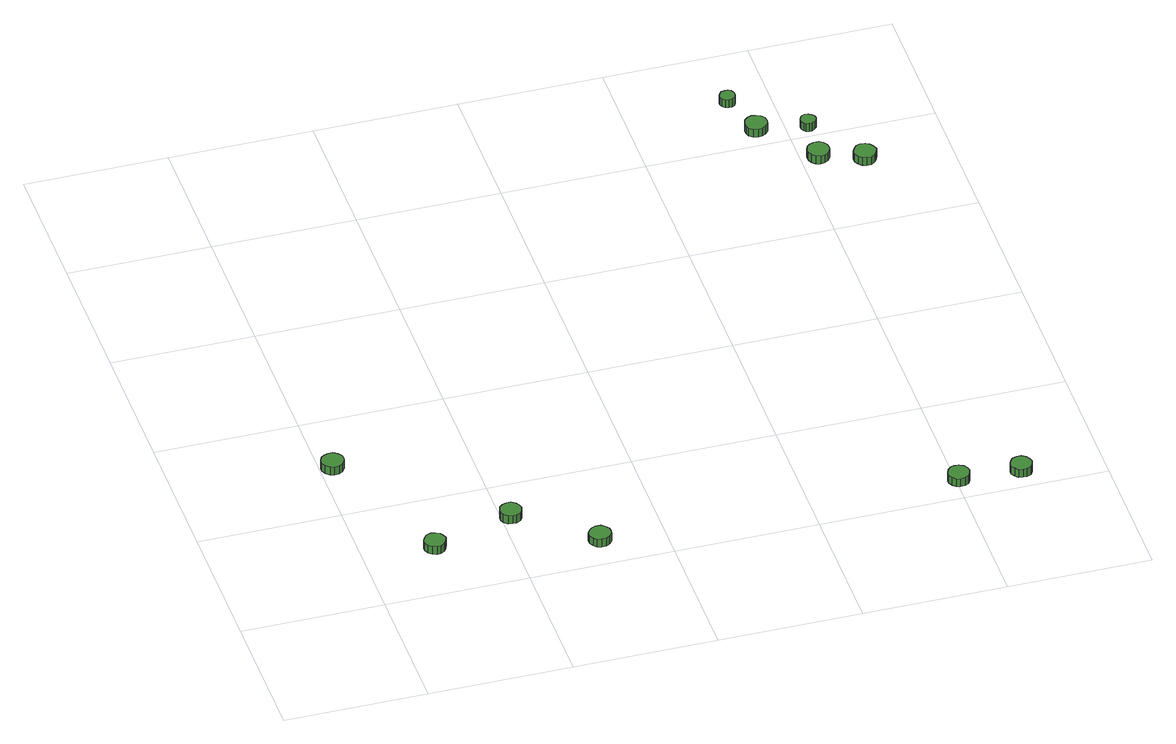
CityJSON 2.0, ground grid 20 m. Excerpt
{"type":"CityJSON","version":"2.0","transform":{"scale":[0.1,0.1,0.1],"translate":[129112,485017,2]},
"CityObjects":{
"tree1":{"type":"SolitaryVegetationObject","attributes":{"function":"something"},"geometry":[{"type":"MultiSurface","lod":"1","boundaries":[[[0,1,2,3,4,5,6,7,8,9,10,11,12,13,14]],[[15,16,17,18,19,20,21,22,23,24,25,26,27,28,29]],[[0,29,28,1]],[[1,28,27,2]],[[2,27,26,3]],[[3,26,25,4]],[[4,25,24,5]],[[5,24,23,6]],[[6,23,22,7]],[[7,22,21,8]],[[8,21,20,9]],[[9,20,19,10]],[[10,19,18,11]],[[11,18,17,12]],[[12,17,16,13]],[[13,16,15,14]],[[14,15,29,0]]]}]},
"tree2":{"type":"SolitaryVegetationObject","attributes":{"function":"something"},"geometry":[{"type":"MultiSurface","lod":"1","boundaries":[[[30,31,32,33,34,35,36,37,38,39,40,41,42,43,44]],[[45,46,47,48,49,50,51,52,53,54,55,56,57,58,59]],[[30,59,58,31]],[[31,58,57,32]],[[32,57,56,33]],[[33,56,55,34]],[[34,55,54,35]],[[35,54,53,36]],[[36,53,52,37]],[[37,52,51,38]],[[38,51,50,39]],[[39,50,49,40]],[[40,49,48,41]],[[41,48,47,42]],[[42,47,46,43]],[[43,46,45,44]],[[44,45,59,30]]]}]},
"tree3":{"type":"SolitaryVegetationObject","attributes":{"function":"something"},"geometry":[{"type":"MultiSurface","lod":"1","boundaries":[[[60,61,62,63,64,65,66,67,68,69,70,71,72,73,74]],[[75,76,77,78,79,80,81,82,83,84,85,86,87,88,89]],[[60,89,88,61]],[[61,88,87,62]],[[62,87,86,63]],[[63,86,85,64]],[[64,85,84,65]],[[65,84,83,66]],[[66,83,82,67]],[[67,82,81,68]],[[68,81,80,69]],[[69,80,79,70]],[[70,79,78,71]],[[71,78,77,72]],[[72,77,76,73]],[[73,76,75,74]],[[74,75,89,60]]]}]},
"tree4":{"type":"SolitaryVegetationObject","attributes":{"function":"something"},"geometry":[{"type":"MultiSurface","lod":"1","boundaries":[[[90,91,92,93,94,95,96,97,98,99,100,101,102,103,104]],[[105,106,107,108,109,110,111,112,113,114,115,116,117,118,119]],[[90,119,118,91]],[[91,118,117,92]],[[92,117,116,93]],[[93,116,115,94]],[[94,115,114,95]],[[95,114,113,96]],[[96,113,112,97]],[[97,112,111,98]],[[98,111,110,99]],[[99,110,109,100]],[[100,109,108,101]],[[101,108,107,102]],[[102,107,106,103]],[[103,106,105,104]],[[104,105,119,90]]]}]},
"tree5":{"type":"SolitaryVegetationObject","attributes":{"function":"something"},"geometry":[{"type":"MultiSurface","lod":"1","boundaries":[[[120,121,122,123,124,125,126,127,128,129,130,131,132,133,134]],[[135,136,137,138,139,140,141,142,143,144,145,146,147,148,149]],[[120,149,148,121]],[[121,148,147,122]],[[122,147,146,123]],[[123,146,145,124]],[[124,145,144,125]],[[125,144,143,126]],[[126,143,142,127]],[[127,142,141,128]],[[128,141,140,129]],[[129,140,139,130]],[[130,139,138,131]],[[131,138,137,132]],[[132,137,136,133]],[[133,136,135,134]],[[134,135,149,120]]]}]},
"tree6":{"type":"SolitaryVegetationObject","attributes":{"function":"something"},"geometry":[{"type":"MultiSurface","lod":"1","boundaries":[[[150,151,152,153,154,155,156,157,158,159,160,161,162,163,164]],[[165,166,167,168,169,170,171,172,173,174,175,176,177,178,179]],[[150,179,178,151]],[[151,178,177,152]],[[152,177,176,153]],[[153,176,175,154]],[[154,175,174,155]],[[155,174,173,156]],[[156,173,172,157]],[[157,172,171,158]],[[158,171,170,159]],[[159,170,169,160]],[[160,169,168,161]],[[161,168,167,162]],[[162,167,166,163]],[[163,166,165,164]],[[164,165,179,150]]]}]},
"tree7":{"type":"SolitaryVegetationObject","attributes":{"function":"something"},"geometry":[{"type":"MultiSurface","lod":"1","boundaries":[[[180,181,182,183,184,185,186,187,188,189,190,191,192,193,194]],[[195,196,197,198,199,200,201,202,203,204,205,206,207,208,209]],[[180,209,208,181]],[[181,208,207,182]],[[182,207,206,183]],[[183,206,205,184]],[[184,205,204,185]],[[185,204,203,186]],[[186,203,202,187]],[[187,202,201,188]],[[188,201,200,189]],[[189,200,199,190]],[[190,199,198,191]],[[191,198,197,192]],[[192,197,196,193]],[[193,196,195,194]],[[194,195,209,180]]]}]},
"tree8":{"type":"SolitaryVegetationObject","attributes":{"function":"something"},"geometry":[{"type":"MultiSurface","lod":"1","boundaries":[[[210,211,212,213,214,215,216,217,218,219,220,221,222,223,224]],[[225,226,227,228,229,230,231,232,233,234,235,236,237,238,239]],[[210,239,238,211]],[[211,238,237,212]],[[212,237,236,213]],[[213,236,235,214]],[[214,235,234,215]],[[215,234,233,216]],[[216,233,232,217]],[[217,232,231,218]],[[218,231,230,219]],[[219,230,229,220]],[[220,229,228,221]],[[221,228,227,222]],[[222,227,226,223]],[[223,226,225,224]],[[224,225,239,210]]]}]},
"tree9":{"type":"SolitaryVegetationObject","attributes":{"function":"something"},"geometry":[{"type":"MultiSurface","lod":"1","boundaries":[[[240,241,242,243,244,245,246,247,248,249,250,251,252,253,254]],[[255,256,257,258,259,260,261,262,263,264,265,266,267,268,269]],[[240,269,268,241]],[[241,268,267,242]],[[242,267,266,243]],[[243,266,265,244]],[[244,265,264,245]],[[245,264,263,246]],[[246,263,262,247]],[[247,262,261,248]],[[248,261,260,249]],[[249,260,259,250]],[[250,259,258,251]],[[251,258,257,252]],[[252,257,256,253]],[[253,256,255,254]],[[254,255,269,240]]]}]},
"tree10":{"type":"SolitaryVegetationObject","attributes":{"function":"something"},"geometry":[{"type":"MultiSurface","lod":"1","boundaries":[[[270,271,272,273,274,275,276,277,278,279,280,281,282,283,284]],[[285,286,287,288,289,290,291,292,293,294,295,296,297,298,299]],[[270,299,298,271]],[[271,298,297,272]],[[272,297,296,273]],[[273,296,295,274]],[[274,295,294,275]],[[275,294,293,276]],[[276,293,292,277]],[[277,292,291,278]],[[278,291,290,279]],[[279,290,289,280]],[[280,289,288,281]],[[281,288,287,282]],[[282,287,286,283]],[[283,286,285,284]],[[284,285,299,270]]]}]},
"tree11":{"type":"SolitaryVegetationObject","attributes":{"function":"something"},"geometry":[{"type":"MultiSurface","lod":"1","boundaries":[[[300,301,302,303,304,305,306,307,308,309,310,311,312,313,314]],[[315,316,317,318,319,320,321,322,323,324,325,326,327,328,329]],[[300,329,328,301]],[[301,328,327,302]],[[302,327,326,303]],[[303,326,325,304]],[[304,325,324,305]],[[305,324,323,306]],[[306,323,322,307]],[[307,322,321,308]],[[308,321,320,309]],[[309,320,319,310]],[[310,319,318,311]],[[311,318,317,312]],[[312,317,316,313]],[[313,316,315,314]],[[314,315,329,300]]]}]}
},
"vertices":[
[33,301,14],[32,307,14],[28,312,14],[22,316,14],[16,316,14],[10,314,14],[5,310,14],[2,304,14],[2,298,14],[5,292,14],[10,287,14],[16,285,14],[22,286,14],[28,289,14],[32,295,14],[32,295,1],[28,289,1],[22,286,1],[16,285,1],[10,287,1],[5,292,1],[2,298,1],[2,304,1],[5,310,1],[10,314,1],[16,316,1],[22,316,1],[28,312,1],[32,307,1],[33,301,1],
[113,96,16],[111,102,16],[108,107,16],[102,110,16],[96,111,16],[90,109,16],[86,104,16],[83,99,16],[83,93,16],[86,87,16],[90,83,16],[96,81,16],[102,81,16],[108,85,16],[111,90,16],[111,90,3],[108,85,3],[102,81,3],[96,81,3],[90,83,3],[86,87,3],[83,93,3],[83,99,3],[86,104,3],[90,109,3],[96,111,3],[102,110,3],[108,107,3],[111,102,3],[113,96,3],
[227,127,18],[225,133,18],[222,138,18],[216,142,18],[210,142,18],[204,140,18],[199,136,18],[197,130,18],[197,124,18],[199,119,18],[204,114,18],[210,113,18],[216,113,18],[222,116,18],[225,121,18],[225,121,5],[222,116,5],[216,113,5],[210,113,5],[204,114,5],[199,119,5],[197,124,5],[197,130,5],[199,136,5],[204,140,5],[210,142,5],[216,142,5],[222,138,5],[225,133,5],[227,127,5],
[325,43,20],[324,49,20],[320,54,20],[315,58,20],[308,58,20],[302,56,20],[298,52,20],[295,47,20],[295,40,20],[298,35,20],[302,30,20],[308,29,20],[315,29,20],[320,32,20],[324,37,20],[324,37,7],[320,32,7],[315,29,7],[308,29,7],[302,30,7],[298,35,7],[295,40,7],[295,47,7],[298,52,7],[302,56,7],[308,58,7],[315,58,7],[320,54,7],[324,49,7],[325,43,7],
[815,24,26],[813,30,26],[810,35,26],[804,38,26],[798,39,26],[792,37,26],[788,33,26],[785,27,26],[785,21,26],[788,15,26],[792,11,26],[798,9,26],[804,10,26],[810,13,26],[813,18,26],[813,18,13],[810,13,13],[804,10,13],[798,9,13],[792,11,13],[788,15,13],[785,21,13],[785,27,13],[788,33,13],[792,37,13],[798,39,13],[804,38,13],[810,35,13],[813,30,13],[815,24,13],
[900,20,25],[898,26,25],[895,31,25],[889,35,25],[883,35,25],[877,33,25],[873,29,25],[870,23,25],[870,17,25],[873,12,25],[877,7,25],[883,6,25],[889,6,25],[895,9,25],[898,14,25],[898,14,12],[895,9,12],[889,6,12],[883,6,12],[877,7,12],[873,12,12],[870,17,12],[870,23,12],[873,29,12],[877,33,12],[883,35,12],[889,35,12],[895,31,12],[898,26,12],[900,20,12],
[752,898,16],[751,902,16],[749,906,16],[745,908,16],[741,908,16],[736,907,16],[733,904,16],[731,900,16],[731,896,16],[733,892,16],[736,889,16],[741,887,16],[745,888,16],[749,890,16],[751,894,16],[751,894,3],[749,890,3],[745,888,3],[741,887,3],[736,889,3],[733,892,3],[731,896,3],[731,900,3],[733,904,3],[736,907,3],[741,908,3],[745,908,3],[749,906,3],[751,902,3],[752,898,3],
[777,833,14],[776,840,14],[772,845,14],[766,848,14],[760,849,14],[754,847,14],[749,842,14],[747,836,14],[747,830,14],[749,824,14],[754,820,14],[760,818,14],[766,819,14],[772,822,14],[776,827,14],[776,827,1],[772,822,1],[766,819,1],[760,818,1],[754,820,1],[749,824,1],[747,830,1],[747,836,1],[749,842,1],[754,847,1],[760,849,1],[766,848,1],[772,845,1],[776,840,1],[777,833,1],
[839,753,16],[838,759,16],[834,764,16],[829,768,16],[822,768,16],[816,766,16],[811,762,16],[809,756,16],[809,750,16],[811,744,16],[816,739,16],[822,737,16],[829,738,16],[834,741,16],[838,747,16],[838,747,3],[834,741,3],[829,738,3],[822,737,3],[816,739,3],[811,744,3],[809,750,3],[809,756,3],[811,762,3],[816,766,3],[822,768,3],[829,768,3],[834,764,3],[838,759,3],[839,753,3],
[840,818,16],[839,823,16],[836,826,16],[832,828,16],[828,829,16],[824,828,16],[821,825,16],[819,821,16],[819,816,16],[821,812,16],[824,809,16],[828,808,16],[832,808,16],[836,811,16],[839,814,16],[839,814,3],[836,811,3],[832,808,3],[828,808,3],[824,809,3],[821,812,3],[819,816,3],[819,821,3],[821,825,3],[824,828,3],[828,829,3],[832,828,3],[836,826,3],[839,823,3],[840,818,3],
[897,729,18],[895,735,18],[891,741,18],[886,744,18],[879,745,18],[873,743,18],[869,738,18],[866,732,18],[866,726,18],[869,720,18],[873,716,18],[879,714,18],[886,714,18],[891,718,18],[895,723,18],[895,723,5],[891,718,5],[886,714,5],[879,714,5],[873,716,5],[869,720,5],[866,726,5],[866,732,5],[869,738,5],[873,743,5],[879,745,5],[886,744,5],[891,741,5],[895,735,5],[897,729,5]
]}
